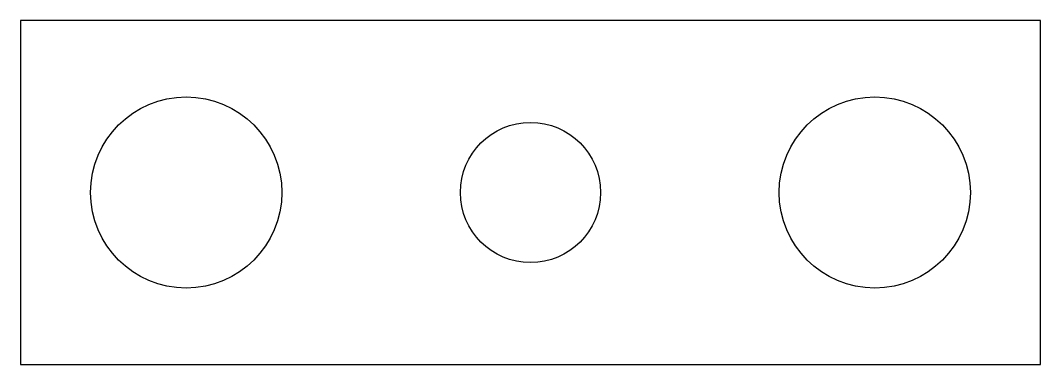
# Model space of a CAD drawing. Header units: millimetres. Extents: x -40 to 40, y -13.5 to 13.5.
import ezdxf

# ---------------------------------------------------------------- set-up
doc = ezdxf.new("R2010")
doc.units = ezdxf.units.MM

msp = doc.modelspace()

# ---------------------------------------------------------------- linework, layer by layer
at = {"color": 7, "linetype": 'Continuous', "lineweight": 25}
for p, q in [((40, 13.5), (-40, 13.5)), ((-40, 13.5), (-40, -13.5)), ((40, -13.5), (40, 13.5)), ((-40, -13.5), (40, -13.5))]:
    msp.add_line(p, q, dxfattribs=at)
for centre, radius in [((-27, 0), 7.5), ((27, 0), 7.5), ((0, 0), 5.5)]:
    msp.add_circle(centre, radius, dxfattribs=at)

doc.saveas('drawing.dxf')
